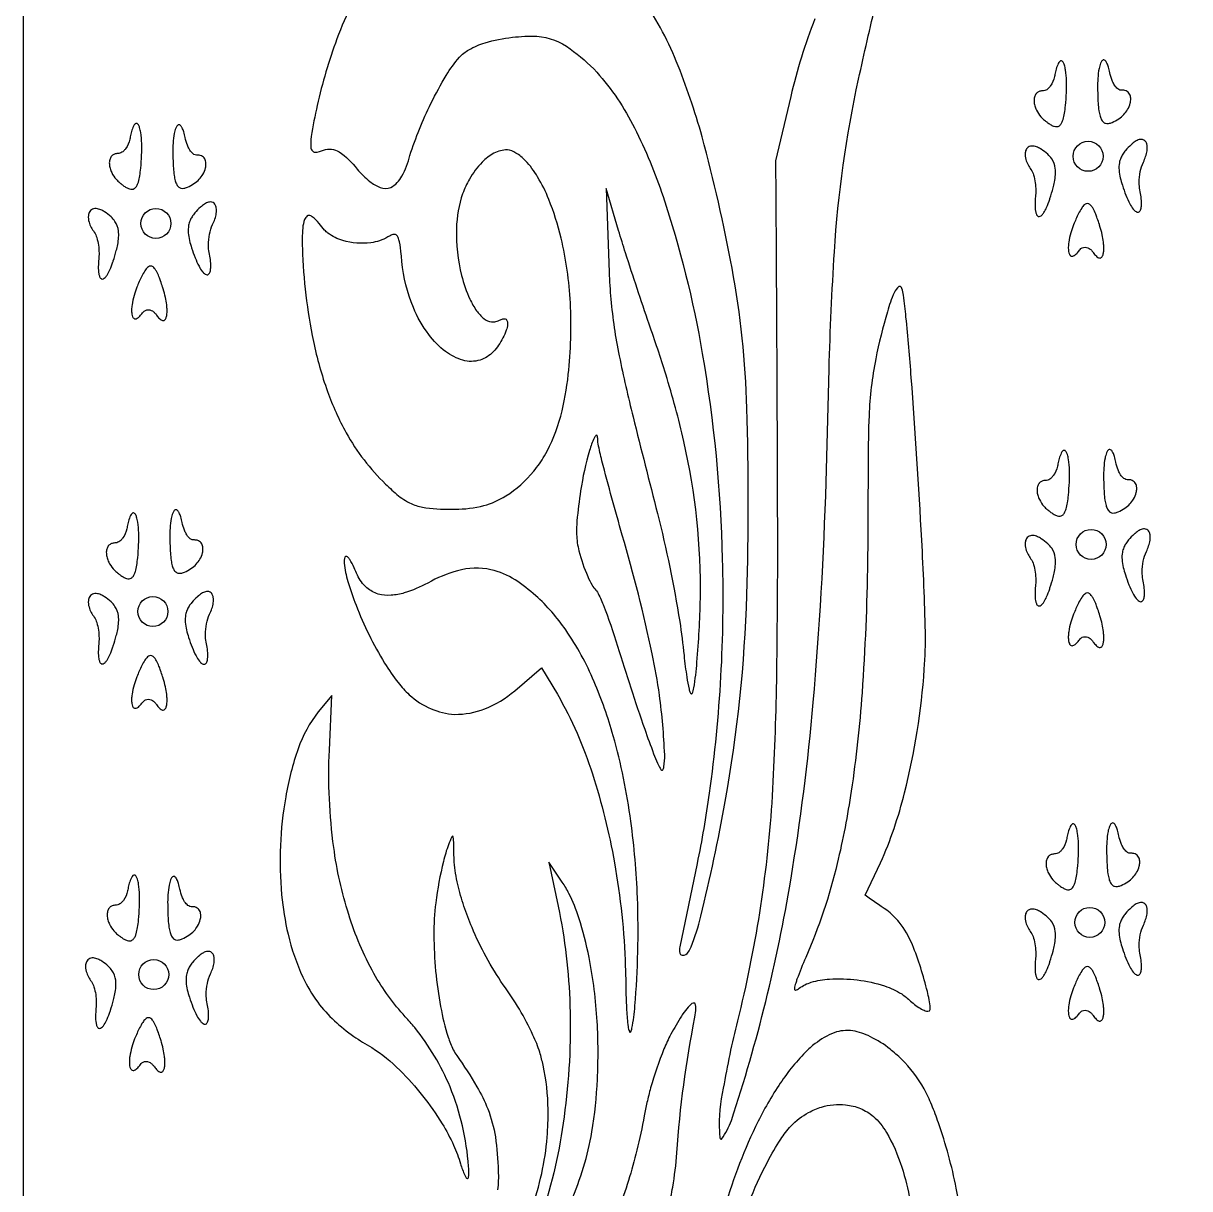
# Model space of a CAD drawing. Header units: millimetres. Extents: x 0 to 1000, y 0 to 2000.
# Drawn here: x 0 to 490, y 293 to 782.6 of the extents above; entities that cross this region are included whole.
import ezdxf

# ---------------------------------------------------------------- set-up
doc = ezdxf.new("R2010")
doc.units = ezdxf.units.MM
doc.layers.add('Layer_1', color=70, linetype='Continuous')

msp = doc.modelspace()

# ---------------------------------------------------------------- linework, layer by layer
at = {"layer": 'Layer_1'}
msp.add_lwpolyline([(500, 0), (1000, 0), (1000, 2000), (500, 2000), (0, 2000), (0, 0)], close=True, dxfattribs=at)
for points in [[(147.15, 805, 0.067124), (131.71, 776.01, 0.035468), (123.5, 748.07, 0.021349), (120.96, 735.05, 0.043509), (120.81, 730.18, 0.198334), (121.97, 728.57, 0.106828), (122.54, 728.42, 0.106189), (126.08, 729.35, -0.205244), (132.65, 728.61, -0.076495), (140.24, 721.37, 0.04204), (145.57, 716.14, 0.075696), (149.92, 713.6, 0.178716), (154.38, 713.62, 0.146571), (159.08, 718.37, 0.059327), (162.4, 727.02, -0.035665), (171.25, 748.97, -0.017762), (177.67, 760.71, -0.043776), (183.21, 768.34, -0.084765), (187.18, 771.47, -0.065119), (193.98, 774.39, -0.050354), (205.5, 776.72, -0.039545), (215.78, 777.15, -0.141559), (229.68, 771.88, -0.052837), (240.91, 762.06, -0.063916), (256.77, 738.68, -0.038704), (268.74, 709.76, -0.038671), (285.23, 643.88, -0.037001), (293.63, 557.45, -0.041464), (288.16, 459.12, -0.015447), (283.06, 429.55), (275.82, 394.61, 0.107583), (275.78, 391.97, 0.354083), (276.79, 391.11, 0.311946), (279.42, 392.45, 0.064732), (280.56, 394.52, 0.033849), (284.63, 407.41, 0.014211), (294.91, 455.66, 0.036844), (303.96, 542.53, 0.015374), (304, 620.82, 0.038859), (297.74, 679.66, 0.020663), (285.16, 734.95, 0.028676), (274.33, 766.66, 0.051763), (259.58, 793.99, 0.103202)], [(332.57, 784.45, 0.035765), (322.41, 751.85), (316.03, 724.84, -0.000977), (316.81, 562.32, -0.003567), (316.3, 503.02, -0.010353), (314.42, 455.01, -0.044465), (300.01, 363.48, 0.018598), (294.06, 335.2, 0.066623), (292.44, 316.97, -0.013693), (292.6, 314.34, 0.208179), (293.05, 313.73, 0.289519), (293.35, 313.81, 0.066239), (297.48, 321.68, 0.039223), (322.39, 422.64, 0.020182), (331.83, 497.26, 0.014443), (337.26, 589.84), (338.52, 637.22, -0.008292), (340.73, 686.55, -0.037877), (350.9, 759.09, -0.005149), (358.3, 791.39, 0.005101)], [(213.38, 284.41, 0.068684), (220.08, 314.62, 0.025131), (220.44, 326.23, 0.052997), (218.37, 344.83, 0.017182), (216.98, 350.27, 0.035725), (214.12, 357.47, 0.048245), (201.64, 378.66, -0.05162), (188.51, 402.71, -0.020183), (185.1, 411.68, -0.017268), (182.51, 420.79, -0.039315), (181.02, 430.21, -0.011299), (180.84, 437.8, 0.033586), (180.64, 440.64, 0.087688), (180.47, 441.04, 0.13015), (180.4, 441.07, 0.248596), (180.03, 440.79, 0.035423), (178.62, 437.49, 0.031235), (176.47, 430.43, 0.025922), (173.24, 413.1, 0.032158), (172.5, 399.5, 0.045837), (175.32, 369.45, 0.034271), (178.48, 356.67, 0.036781), (180.62, 351.37, 0.032689), (182.09, 348.86, -0.022934), (190.56, 335.83, -0.039517), (195.12, 326.49, -0.051176), (198.31, 314.69, -0.030191), (199.5, 300.46, -0.044972), (199.23, 292.45, -0.056054)], [(271.1, 285.58, 0.019872), (272.81, 293.6, 0.027566), (274.51, 307.98, -0.030308), (282.14, 364.99, 0.045574), (282.59, 368.86, 0.068085), (282.44, 370.22, 0.148421), (282.06, 370.85, 0.228164), (281.41, 370.95, 0.100959), (280.44, 370.41, 0.04873), (279.25, 369.23, 0.030438), (277.13, 366.42, 0.00607), (276.53, 365.52, 0.017375), (272.03, 357.83, 0.026131), (269.14, 351.68, 0.029341), (263.53, 335.3, 0.01111), (261.99, 329.15, 0.008323), (260.87, 323.52, -0.014137), (257.72, 309.13, -0.029716), (250, 283.83, -0.023872)], [(393.83, 281.95, 0.02015), (391.95, 293.16, 0.035026), (384.43, 320.67, 0.013467), (381.64, 328.13, 0.025815), (378.41, 334.94, 0.071837), (368.91, 347.37, 0.021016), (364.13, 351.6, 0.05389), (355.86, 356.83, 0.085736), (348.44, 359.28, 0.117889), (340.63, 358.51, 0.065333), (332.65, 353.91, 0.040131), (328.57, 350.31, 0.051158), (317.36, 336.32, 0.031951), (307.57, 319.05, 0.042082), (294.06, 282.85, 0.022307)], [(298.64, 269.36, -0.047842), (312.57, 304.17, -0.029206), (318.2, 313.71, -0.041664), (322.49, 319.28, -0.080273), (329.91, 324.98, -0.050552), (335.28, 327.26, -0.10172), (345.42, 328.22, -0.068594), (351.71, 326.64, -0.075006), (357.12, 323.36, -0.076965), (362.57, 316.63, -0.055066), (369.05, 302.05, -0.034686), (372.55, 287.97, -0.040378)]]:
    msp.add_lwpolyline(points, format="xyb", dxfattribs=at)
for points in [[(429.23, 741.7, 0.042238), (429.43, 741.53, 0.006861), (430.44, 740.76, 0.031859), (431.77, 739.9, 0.059579), (433.08, 739.31, 0.103765), (434.28, 739.17, 0.10879), (435.06, 739.42, 0.056634), (435.53, 739.76, 0.085792), (436.35, 740.94, 0.04246), (436.83, 742.18, 0.03427), (437.42, 744.8, 0.017922), (437.82, 748.01, 0.012139), (438.2, 753.47, 0.020155), (438.25, 758.39, 0.033254), (437.84, 762.98, 0.036316), (437.36, 765.07, 0.057031), (436.83, 766.25, 0.099605), (436.38, 766.71, 0.242127), (435.78, 766.79, 0.078306), (435.47, 766.58, 0.103568), (434.81, 765.69, 0.051956), (433.94, 763.37, 0.017994), (433.41, 761.14, 0.003662), (433.22, 760.18, -0.109523), (431.46, 756.19, -0.050835), (430.56, 755.18, -0.038069), (429.93, 754.7, -0.144603), (428.16, 754.19, 0.076481), (426.77, 753.92, 0.095384), (425.7, 753.2, 0.05498), (425.46, 752.93, 0.097739), (424.81, 751.56, 0.078518), (424.64, 749.82, 0.058011), (424.94, 747.99, 0.049878), (425.63, 746.15, 0.067216), (427.51, 743.34, 0.047121), (429.03, 741.86, 0.038354)], [(451.33, 754.95, 0.003253), (451.38, 752.23, 0.008435), (451.53, 749.03, 0.019316), (451.86, 745.88, 0.031207), (452.34, 743.61, 0.05063), (452.97, 742.04, 0.053508), (453.46, 741.34, 0.075922), (454.13, 740.79, 0.064269), (454.61, 740.59, 0.115785), (455.9, 740.52, 0.064739), (457.44, 740.98, 0.042017), (460.18, 742.47, 0.058412), (462.4, 744.34, 0.051084), (463.92, 746.37, 0.076814), (465.04, 749.05, 0.067461), (465.24, 750.83, 0.028547), (465.18, 751.56, 0.062626), (464.94, 752.43, 0.154826), (463.77, 753.91, 0.100811), (462.78, 754.36, 0.072514), (461.23, 754.49, -0.13496), (460.17, 754.78, -0.075147), (459.46, 755.35, -0.064024), (458.17, 757.05, -0.037081), (457.42, 758.61, -0.048426), (456.48, 761.84, 0.023121), (455.88, 764.19, 0.047414), (455.24, 765.85, 0.021174), (454.96, 766.37, 0.037552), (454.73, 766.71, 0.08105), (454.28, 767.11, 0.234329), (453.59, 767.18, 0.124177), (453.13, 766.82, 0.076339), (452.55, 765.78, 0.045949), (451.93, 763.58, 0.031898), (451.43, 759.46, 0.01947), (451.32, 755.41, 0.000845)], [(40.73, 715.41, 0.042238), (40.93, 715.25, 0.006861), (41.94, 714.47, 0.031859), (43.27, 713.61, 0.059579), (44.59, 713.03, 0.103765), (45.79, 712.89, 0.10879), (46.56, 713.13, 0.056634), (47.04, 713.47, 0.085792), (47.85, 714.65, 0.04246), (48.33, 715.9, 0.03427), (48.92, 718.52, 0.017922), (49.33, 721.73, 0.012139), (49.7, 727.18, 0.020155), (49.75, 732.1, 0.033254), (49.35, 736.69, 0.036316), (48.86, 738.78, 0.057031), (48.33, 739.96, 0.099605), (47.88, 740.43, 0.242127), (47.28, 740.5, 0.078306), (46.97, 740.29, 0.103568), (46.31, 739.4, 0.051956), (45.44, 737.08, 0.017994), (44.92, 734.85, 0.003662), (44.73, 733.89, -0.109523), (42.97, 729.9, -0.050835), (42.06, 728.9, -0.038069), (41.43, 728.41, -0.144603), (39.67, 727.9, 0.076481), (38.28, 727.64, 0.095384), (37.2, 726.92, 0.05498), (36.96, 726.64, 0.097739), (36.31, 725.28, 0.078518), (36.14, 723.53, 0.058011), (36.44, 721.71, 0.049878), (37.13, 719.87, 0.067216), (39.01, 717.05, 0.047121), (40.53, 715.58, 0.038354)], [(62.83, 727.71, 0.003253), (62.88, 724.99, 0.008435), (63.04, 721.79, 0.019316), (63.37, 718.64, 0.031207), (63.84, 716.37, 0.05063), (64.47, 714.8, 0.053508), (64.96, 714.1, 0.075922), (65.63, 713.55, 0.064269), (66.11, 713.35, 0.115785), (67.4, 713.28, 0.064739), (68.94, 713.74, 0.042017), (71.68, 715.23, 0.058412), (73.9, 717.1, 0.051084), (75.42, 719.13, 0.076814), (76.54, 721.81, 0.067461), (76.74, 723.59, 0.028547), (76.69, 724.32, 0.062626), (76.44, 725.19, 0.154826), (75.28, 726.67, 0.100811), (74.28, 727.12, 0.072514), (72.74, 727.25, -0.13496), (71.67, 727.54, -0.075147), (70.96, 728.11, -0.064024), (69.68, 729.81, -0.037081), (68.93, 731.37, -0.048426), (67.98, 734.6, 0.023121), (67.38, 736.95, 0.047414), (66.74, 738.61, 0.021174), (66.47, 739.13, 0.037552), (66.23, 739.47, 0.08105), (65.78, 739.87, 0.234329), (65.09, 739.94, 0.124177), (64.64, 739.58, 0.076339), (64.05, 738.54, 0.045949), (63.43, 736.34, 0.031898), (62.93, 732.22, 0.01947), (62.83, 728.17, 0.000845)], [(431.32, 709.05, 0.014943), (432.61, 713.42, 0.014021), (433.17, 715.9, 0.029729), (433.59, 718.97, 0.046587), (433.53, 721.65, 0.120005), (432.04, 725.66, 0.056393), (430.38, 727.56, 0.041882), (427.64, 729.67, 0.050278), (426.08, 730.53, 0.024175), (425.18, 730.86, 0.12611), (423.08, 730.94, 0.083956), (422.16, 730.53, 0.088266), (421.47, 729.81, 0.107088), (420.88, 728.14, 0.098044), (421.15, 725.39, 0.057263), (422.08, 723.11, 0.03503), (423.32, 721.15, -0.074013), (424.39, 718.88, -0.069886), (425.35, 712.32, -0.025838), (425.23, 709.8, 0.020619), (425.03, 706.64, 0.045193), (425.24, 703.64, 0.053308), (425.61, 702.42, 0.040728), (425.84, 701.97, 0.084113), (426.19, 701.61, 0.055747), (426.39, 701.49, 0.188251), (427.18, 701.53, 0.078057), (427.9, 702.05, 0.060364), (428.71, 703.06, 0.039837), (429.91, 705.26, 0.028039), (431.2, 708.67, 0.000156)], [(465.62, 731.78, 0.038793), (465.42, 731.6, 0.04078), (463.05, 729.2, 0.032761), (461.88, 727.6, 0.038108), (461.05, 725.97, 0.047017), (460.47, 724.01, 0.063371), (460.33, 720.89, 0.04056), (460.84, 717.63, 0.021983), (461.71, 714.54, 0.015639), (463.21, 710.36, 0.032929), (464.84, 706.78, 0.052371), (466.31, 704.53, 0.021125), (466.78, 704.01, 0.056068), (467.46, 703.48, 0.156078), (468.25, 703.22, 0.103074), (468.48, 703.25, 0.164159), (469.1, 703.7, 0.060745), (469.34, 704.11, 0.057886), (469.59, 704.9, 0.049936), (469.77, 706.55, 0.039473), (469.59, 709.63, 0.018341), (469.08, 712.56, -0.049266), (468.79, 715.67, -0.049633), (469.25, 720.28, -0.06804), (470.55, 724.31, 0.02813), (471.51, 726.64, 0.041221), (472.09, 729.04, 0.07491), (472.09, 731.37, 0.080987), (471.68, 732.61, 0.072835), (471.19, 733.25, 0.118953), (470.25, 733.76, 0.098647), (469.28, 733.8, 0.094901), (467.58, 733.21, 0.056161), (465.82, 731.96, 0.035978)], [(153.13, 692.84, -0.09955), (145.97, 690.41, -0.110065), (134.25, 691.34, -0.090002), (127.96, 694.48, -0.027142), (126.57, 695.65, -0.030571), (124.25, 698.52, 0.069895), (121.38, 701.32, 0.175794), (119.97, 701.84, 0.209972), (119.26, 701.65, 0.128955), (118.16, 700.22, 0.064157), (117.39, 696.55, 0.031616), (117.24, 688.05, 0.042549), (121.86, 648.97, 0.033825), (127.78, 627.93, 0.039004), (135.64, 610.55, 0.073783), (152.2, 588.98, 0.021633), (157.64, 584.1, 0.068418), (163.81, 580.43, 0.065125), (169.1, 579.03, 0.036925), (181.36, 578.45, 0.061124), (193.52, 579.95, 0.066275), (202.68, 584.02, 0.080445), (214.42, 594.38, 0.035197), (218.98, 600.91, 0.060472), (225.78, 617.56, 0.038669), (228.94, 635.02, 0.038449), (229.85, 665.15, 0.046114), (225.92, 692.38, 0.034611), (220.76, 708.63, 0.039151), (216.08, 718.03, 0.060839), (210.9, 724.95, 0.061149), (206.96, 728.1, 0.128159), (203.34, 729.43, 0.110537), (197.7, 727.99, 0.080634), (192.82, 724.26, 0.068657), (187.42, 717.1, 0.039039), (184.57, 711.01, 0.073899), (181.96, 696.39, 0.069173), (184.12, 676.59, 0.043256), (187.6, 666.71, 0.042878), (190.41, 661.83, 0.059905), (193.5, 658.55, 0.14417), (196.73, 657.16, 0.090444), (198.56, 657.29, 0.072607), (200.45, 658.04, -0.090488), (201.89, 658.45, -0.141325), (202.84, 658.23, -0.209976), (203.44, 656.04, -0.066166), (202.91, 653.69, -0.043077), (201.47, 650.42, -0.075921), (197.45, 644.59, -0.123577), (191.88, 641.1, -0.144114), (184.63, 641.02, -0.087225), (177.43, 644.69, -0.073401), (170.31, 651.88, -0.061876), (163.85, 663.21, -0.071804), (159.04, 682.48, -0.00385), (158.76, 685.64, 0.02107), (158.05, 690.76, 0.038159), (157.53, 692.57, 0.12356), (156.61, 693.73, 0.16047), (156.01, 693.87, 0.117448), (154.49, 693.54, 0.01027)], [(246.83, 666.67, 0.028646), (250.35, 642.87, 0.010457), (256.17, 617.24, 0.001984), (266.44, 576.61, -0.021841), (275.76, 531.26, -0.014608), (277.57, 516.98, 0.00837), (278.72, 507.84, 0.015651), (279.68, 502.78, 0.045668), (280.18, 501.41, 0.043181), (280.42, 501.03, 0.450148), (280.97, 501.06, 0.081356), (281.72, 503.37, 0.020166), (283.01, 514.16, 0.016583), (284.43, 540.95, 0.060276), (277.49, 606.91, 0.019775), (269.9, 635.12, 0.009702), (262.91, 656.24, -0.005518), (253, 686.15, -0.003469), (250.09, 695.53), (244.85, 713.12), (246.08, 678.08, 0.012633)], [(74.6, 705.49, 0.038793), (74.4, 705.32, 0.04078), (72.03, 702.91, 0.032761), (70.87, 701.32, 0.038108), (70.03, 699.68, 0.047017), (69.45, 697.72, 0.063371), (69.31, 694.61, 0.04056), (69.82, 691.35, 0.021983), (70.7, 688.25, 0.015639), (72.2, 684.08, 0.032929), (73.82, 680.5, 0.052371), (75.3, 678.24, 0.021125), (75.76, 677.72, 0.056068), (76.44, 677.19, 0.156078), (77.24, 676.93, 0.103074), (77.46, 676.96, 0.164159), (78.08, 677.41, 0.060745), (78.32, 677.83, 0.057886), (78.57, 678.62, 0.049936), (78.75, 680.26, 0.039473), (78.57, 683.35, 0.018341), (78.07, 686.27, -0.049266), (77.78, 689.38, -0.049633), (78.24, 693.99, -0.06804), (79.54, 698.02, 0.02813), (80.5, 700.35, 0.041221), (81.07, 702.75, 0.07491), (81.07, 705.09, 0.080987), (80.66, 706.32, 0.072835), (80.17, 706.96, 0.118953), (79.24, 707.47, 0.098647), (78.27, 707.51, 0.094901), (76.56, 706.92, 0.056161), (74.8, 705.67, 0.035978)], [(452.18, 697.67, 0.018198), (452.06, 698.05, 0.009426), (451.2, 700.62, 0.006986), (450.51, 702.44, 0.028038), (449.44, 704.73, 0.040802), (448.67, 705.9, 0.06597), (448.06, 706.52, 0.060097), (447.58, 706.8, 0.187513), (446.55, 706.81, 0.089629), (445.76, 706.31, 0.064209), (444.63, 704.94, 0.03148), (443.33, 702.66, 0.022134), (441.23, 697.97, 0.022417), (440.07, 694.58, 0.032786), (439.21, 690.63, 0.027092), (439.02, 688.54, 0.042974), (439.13, 686.72, 0.058106), (439.45, 685.6, 0.073107), (439.74, 685.13, 0.115381), (440.24, 684.79, 0.167601), (440.91, 684.77, 0.076347), (441.86, 685.27, 0.041617), (442.53, 685.88, 0.032451), (443.65, 687.23, -0.062906), (444.3, 687.93, -0.056526), (444.83, 688.26, -0.214059), (447.28, 688.27, -0.066513), (448.19, 687.72, -0.059512), (449.15, 686.76, -0.020836), (449.52, 686.26, 0.043382), (450.68, 684.85, 0.06787), (451.41, 684.26, 0.065483), (452.01, 684, 0.148657), (452.64, 684.06, 0.086911), (453.05, 684.34, 0.100363), (453.61, 685.39, 0.047874), (453.88, 686.87, 0.031549), (453.92, 688.92, 0.016758), (453.78, 690.64, 0.025933), (453.25, 693.74, 0.024379), (452.3, 697.29, 0.016674)], [(37.78, 682.76, 0.014943), (39.07, 687.13, 0.014021), (39.64, 689.61, 0.029729), (40.05, 692.68, 0.046587), (39.99, 695.36, 0.120005), (38.5, 699.37, 0.056393), (36.84, 701.27, 0.041882), (34.1, 703.39, 0.050278), (32.54, 704.25, 0.024175), (31.64, 704.57, 0.12611), (29.54, 704.66, 0.083956), (28.62, 704.24, 0.088266), (27.93, 703.52, 0.107088), (27.34, 701.86, 0.098044), (27.61, 699.1, 0.057263), (28.54, 696.83, 0.03503), (29.79, 694.87, -0.074013), (30.85, 692.59, -0.069886), (31.81, 686.03, -0.025838), (31.69, 683.52, 0.020619), (31.5, 680.35, 0.045193), (31.7, 677.35, 0.053308), (32.07, 676.13, 0.040728), (32.3, 675.69, 0.084113), (32.65, 675.32, 0.055747), (32.85, 675.21, 0.188251), (33.64, 675.24, 0.078057), (34.36, 675.77, 0.060364), (35.17, 676.77, 0.039837), (36.37, 678.98, 0.028039), (37.66, 682.39, 0.000156)], [(58.64, 671.38, 0.018198), (58.52, 671.76, 0.009426), (57.66, 674.33, 0.006986), (56.97, 676.15, 0.028038), (55.9, 678.44, 0.040802), (55.13, 679.61, 0.06597), (54.52, 680.23, 0.060097), (54.04, 680.51, 0.187513), (53.01, 680.52, 0.089629), (52.22, 680.02, 0.064209), (51.09, 678.66, 0.03148), (49.79, 676.38, 0.022134), (47.69, 671.68, 0.022417), (46.53, 668.29, 0.032786), (45.67, 664.34, 0.027092), (45.49, 662.26, 0.042974), (45.59, 660.43, 0.058106), (45.91, 659.31, 0.073107), (46.2, 658.84, 0.115381), (46.7, 658.5, 0.167601), (47.37, 658.49, 0.076347), (48.32, 658.98, 0.041617), (48.99, 659.6, 0.032451), (50.11, 660.95, -0.062906), (50.77, 661.64, -0.056526), (51.29, 661.98, -0.214059), (53.74, 661.99, -0.066513), (54.65, 661.43, -0.059512), (55.61, 660.47, -0.020836), (55.98, 659.97, 0.043382), (57.14, 658.56, 0.06787), (57.87, 657.97, 0.065483), (58.47, 657.72, 0.148657), (59.11, 657.78, 0.086911), (59.51, 658.05, 0.100363), (60.07, 659.11, 0.047874), (60.34, 660.59, 0.031549), (60.38, 662.63, 0.016758), (60.24, 664.36, 0.025933), (59.71, 667.45, 0.024379), (58.76, 671, 0.016674)], [(324.48, 379.33, 0.068809), (323.97, 377.05, 0.240635), (324.26, 376.44), (324.39, 376.4, 0.117364), (325.99, 377.15, -0.099608), (331.04, 379.69, -0.063277), (338.63, 381.05, -0.091728), (361.82, 378.16, -0.055352), (369.01, 374.8, -0.045569), (372.7, 371.81, 0.05124), (377.39, 368.38, 0.052844), (379.46, 367.57, 0.175497), (380.63, 367.72, 0.176599), (381.01, 368.96, 0.042647), (379.79, 375.75, 0.034858), (373.5, 395.49, 0.068148), (367.95, 404.96, 0.062587), (362.73, 409.92, 0.005322), (353.6, 416.24), (360.12, 429.87, 0.044295), (370.2, 459.29, 0.044704), (378.5, 511.27, 0.024173), (378.97, 526.88, 0.008164), (377.43, 565.5, 0.005863), (373.04, 633.75, 0.00425), (370.82, 659.19, 0.008957), (369.71, 668.33, 0.034438), (369.13, 671.14, 0.161789), (368.49, 671.95, 0.219624), (367.82, 671.98, 0.124066), (365.86, 669.42, 0.038913), (362.99, 661.42, 0.021815), (358.1, 641.63, 0.038634), (355.32, 617.79, 0.009826), (354.87, 598.78, -0.002679), (354.68, 556.77, -0.0143), (352.35, 501.35, -0.019319), (347.82, 460.05, -0.021104), (341.94, 429.56, -0.043906), (328.68, 390.06, 0.010884), (325.03, 380.98, 0.002064)], [(241.52, 605.85, -0.06072), (241.4, 607.21, 0.0538), (241.2, 609.1, 0.112821), (241.01, 609.43, 0.373381), (240.56, 609.43, 0.081372), (239.8, 608.33, 0.038119), (237.91, 603.18, 0.036727), (234.14, 586.17, 0.014517), (232.59, 573.59, 0.026894), (232.43, 567.87, 0.05697), (233.44, 560.92, 0.043347), (237.09, 550.23, 0.034345), (238.94, 546.55, 0.093963), (240.5, 544.5, -0.057979), (241.17, 543.63, -0.032257), (243.62, 538.36, -0.02199), (249.61, 520.91, 0.008479), (261.06, 486.01, 0.006371), (264.8, 475.73, 0.008089), (266.4, 471.79, 0.036579), (267.52, 469.6, 0.142533), (268.23, 468.78, 0.36264), (268.73, 468.92, 0.078949), (269.14, 470.2, 0.042171), (269.44, 475.29, 0.023636), (267.25, 500.31, 0.019419), (264.18, 517.72, 0.019819), (251.64, 567.5, -0.006591), (243.1, 598.83, -0.015811)], [(430.49, 578.05, 0.042238), (430.69, 577.89, 0.006861), (431.7, 577.12, 0.031859), (433.03, 576.26, 0.059579), (434.34, 575.67, 0.103765), (435.54, 575.53, 0.10879), (436.32, 575.78, 0.056634), (436.79, 576.12, 0.085792), (437.61, 577.3, 0.04246), (438.09, 578.54, 0.03427), (438.68, 581.16, 0.017922), (439.08, 584.37, 0.012139), (439.46, 589.83, 0.020155), (439.51, 594.74, 0.033254), (439.1, 599.33, 0.036316), (438.62, 601.43, 0.057031), (438.09, 602.6, 0.099605), (437.64, 603.07, 0.242127), (437.04, 603.14, 0.078306), (436.73, 602.93, 0.103568), (436.07, 602.04, 0.051956), (435.2, 599.73, 0.017994), (434.67, 597.5, 0.003662), (434.48, 596.53, -0.109523), (432.72, 592.54, -0.050835), (431.82, 591.54, -0.038069), (431.19, 591.06, -0.144603), (429.42, 590.54, 0.076481), (428.03, 590.28, 0.095384), (426.96, 589.56, 0.05498), (426.72, 589.29, 0.097739), (426.07, 587.92, 0.078518), (425.9, 586.18, 0.058011), (426.2, 584.35, 0.049878), (426.89, 582.51, 0.067216), (428.77, 579.69, 0.047121), (430.29, 578.22, 0.038354)], [(453.85, 591.31, 0.003253), (453.9, 588.59, 0.008435), (454.06, 585.38, 0.019316), (454.38, 582.24, 0.031207), (454.86, 579.97, 0.05063), (455.49, 578.4, 0.053508), (455.98, 577.7, 0.075922), (456.65, 577.15, 0.064269), (457.13, 576.95, 0.115785), (458.42, 576.88, 0.064739), (459.96, 577.34, 0.042017), (462.7, 578.83, 0.058412), (464.92, 580.7, 0.051084), (466.44, 582.73, 0.076814), (467.56, 585.41, 0.067461), (467.76, 587.19, 0.028547), (467.7, 587.91, 0.062626), (467.46, 588.79, 0.154826), (466.29, 590.27, 0.100811), (465.3, 590.72, 0.072514), (463.75, 590.84, -0.13496), (462.69, 591.14, -0.075147), (461.98, 591.71, -0.064024), (460.69, 593.41, -0.037081), (459.94, 594.97, -0.048426), (459, 598.19, 0.023121), (458.4, 600.55, 0.047414), (457.76, 602.21, 0.021174), (457.49, 602.72, 0.037552), (457.25, 603.07, 0.08105), (456.8, 603.46, 0.234329), (456.11, 603.54, 0.124177), (455.65, 603.18, 0.076339), (455.07, 602.14, 0.045949), (454.45, 599.93, 0.031898), (453.95, 595.81, 0.01947), (453.84, 591.76, 0.000845)], [(61.57, 565.98, 0.003253), (61.62, 563.26, 0.008435), (61.78, 560.05, 0.019316), (62.11, 556.91, 0.031207), (62.58, 554.64, 0.05063), (63.21, 553.07, 0.053508), (63.7, 552.37, 0.075922), (64.37, 551.82, 0.064269), (64.85, 551.62, 0.115785), (66.14, 551.54, 0.064739), (67.68, 552, 0.042017), (70.42, 553.5, 0.058412), (72.64, 555.37, 0.051084), (74.16, 557.4, 0.076814), (75.28, 560.08, 0.067461), (75.48, 561.86, 0.028547), (75.43, 562.58, 0.062626), (75.18, 563.45, 0.154826), (74.02, 564.94, 0.100811), (73.02, 565.38, 0.072514), (71.48, 565.51, -0.13496), (70.41, 565.8, -0.075147), (69.7, 566.37, -0.064024), (68.42, 568.08, -0.037081), (67.67, 569.64, -0.048426), (66.72, 572.86, 0.023121), (66.12, 575.21, 0.047414), (65.48, 576.88, 0.021174), (65.21, 577.39, 0.037552), (64.97, 577.74, 0.08105), (64.52, 578.13, 0.234329), (63.83, 578.2, 0.124177), (63.37, 577.85, 0.076339), (62.79, 576.81, 0.045949), (62.17, 574.6, 0.031898), (61.67, 570.48, 0.01947), (61.57, 566.43, 0.000845)], [(39.47, 551.77, 0.042238), (39.67, 551.6, 0.006861), (40.68, 550.83, 0.031859), (42.01, 549.97, 0.059579), (43.33, 549.38, 0.103765), (44.52, 549.24, 0.10879), (45.3, 549.49, 0.056634), (45.77, 549.83, 0.085792), (46.59, 551.01, 0.04246), (47.07, 552.25, 0.03427), (47.66, 554.87, 0.017922), (48.07, 558.08, 0.012139), (48.44, 563.54, 0.020155), (48.49, 568.46, 0.033254), (48.08, 573.05, 0.036316), (47.6, 575.14, 0.057031), (47.07, 576.32, 0.099605), (46.62, 576.78, 0.242127), (46.02, 576.86, 0.078306), (45.71, 576.65, 0.103568), (45.05, 575.76, 0.051956), (44.18, 573.44, 0.017994), (43.66, 571.21, 0.003662), (43.47, 570.25, -0.109523), (41.71, 566.26, -0.050835), (40.8, 565.25, -0.038069), (40.17, 564.77, -0.144603), (38.41, 564.26, 0.076481), (37.02, 563.99, 0.095384), (35.94, 563.27, 0.05498), (35.7, 563, 0.097739), (35.05, 561.63, 0.078518), (34.88, 559.89, 0.058011), (35.18, 558.07, 0.049878), (35.87, 556.22, 0.067216), (37.75, 553.41, 0.047121), (39.27, 551.93, 0.038354)], [(466.88, 568.14, 0.038793), (466.68, 567.96, 0.04078), (464.31, 565.55, 0.032761), (463.15, 563.96, 0.038108), (462.31, 562.33, 0.047017), (461.73, 560.37, 0.063371), (461.59, 557.25, 0.04056), (462.1, 553.99, 0.021983), (462.98, 550.89, 0.015639), (464.48, 546.72, 0.032929), (466.1, 543.14, 0.052371), (467.57, 540.89, 0.021125), (468.04, 540.37, 0.056068), (468.72, 539.83, 0.156078), (469.51, 539.58, 0.103074), (469.74, 539.61, 0.164159), (470.36, 540.05, 0.060745), (470.6, 540.47, 0.057886), (470.85, 541.26, 0.049936), (471.03, 542.91, 0.039473), (470.85, 545.99, 0.018341), (470.34, 548.92, -0.049266), (470.06, 552.02, -0.049633), (470.51, 556.64, -0.06804), (471.81, 560.66, 0.02813), (472.77, 562.99, 0.041221), (473.35, 565.4, 0.07491), (473.35, 567.73, 0.080987), (472.94, 568.96, 0.072835), (472.45, 569.61, 0.118953), (471.51, 570.12, 0.098647), (470.55, 570.15, 0.094901), (468.84, 569.57, 0.056161), (467.08, 568.31, 0.035978)], [(431.32, 545.41, 0.014943), (432.61, 549.77, 0.014021), (433.17, 552.25, 0.029729), (433.59, 555.33, 0.046587), (433.53, 558.01, 0.120005), (432.04, 562.02, 0.056393), (430.38, 563.91, 0.041882), (427.64, 566.03, 0.050278), (426.08, 566.89, 0.024175), (425.18, 567.22, 0.12611), (423.08, 567.3, 0.083956), (422.16, 566.89, 0.088266), (421.47, 566.16, 0.107088), (420.88, 564.5, 0.098044), (421.15, 561.75, 0.057263), (422.08, 559.47, 0.03503), (423.32, 557.51, -0.074013), (424.39, 555.24, -0.069886), (425.35, 548.68, -0.025838), (425.23, 546.16, 0.020619), (425.03, 543, 0.045193), (425.24, 540, 0.053308), (425.61, 538.77, 0.040728), (425.84, 538.33, 0.084113), (426.19, 537.97, 0.055747), (426.39, 537.85, 0.188251), (427.18, 537.89, 0.078057), (427.9, 538.41, 0.060364), (428.71, 539.41, 0.039837), (429.91, 541.62, 0.028039), (431.2, 545.03, 0.000156)], [(253.45, 367.94, 0.020615), (254.08, 361.03, 0.073545), (254.6, 359.1, 0.507878), (255.01, 358.8, 0.201993), (255.16, 358.93, 0.087528), (255.7, 360.35, 0.030924), (256.95, 369.74, 0.030495), (258, 415.21, 0.023576), (255.23, 447.39, 0.03402), (247.86, 483.2, 0.033197), (239.79, 505.98, 0.051287), (227.94, 527.7, 0.056138), (215.29, 542.11, 0.038766), (206.58, 548.78, 0.088126), (196.44, 553.02, 0.126455), (182.42, 552.55, 0.060782), (169.92, 547.43, -0.054262), (160.06, 543.29, -0.051233), (154.52, 542.27, -0.083573), (149.1, 542.8, -0.102695), (144.27, 545.47, -0.09846), (140.34, 550.8, -0.021967), (138.99, 553.84, 0.04301), (137.14, 557.36, 0.06533), (136.19, 558.39, 0.098352), (135.67, 558.63, 0.269804), (135.07, 558.29, 0.119579), (134.78, 555.74, 0.046117), (136.35, 548.14, 0.024341), (139.78, 538.1, 0.044178), (151.74, 513.79, 0.028798), (157.44, 505.6, 0.041174), (162.16, 500.5, 0.084437), (171.29, 494.59, 0.091766), (181.2, 492.26, 0.096346), (193.94, 494.58, 0.080027), (206.42, 502.14), (217.72, 511.75), (224.36, 500.72, -0.052687), (239.09, 467.25, -0.033662), (248.35, 429.89, -0.035992), (252.91, 386.28, -0.005541), (253.14, 376.41, 0.009161)], [(37.78, 521.03, 0.014943), (39.07, 525.39, 0.014021), (39.64, 527.87, 0.029729), (40.05, 530.95, 0.046587), (39.99, 533.63, 0.120005), (38.5, 537.64, 0.056393), (36.84, 539.54, 0.041882), (34.1, 541.65, 0.050278), (32.54, 542.51, 0.024175), (31.64, 542.84, 0.12611), (29.54, 542.92, 0.083956), (28.62, 542.51, 0.088266), (27.93, 541.79, 0.107088), (27.34, 540.12, 0.098044), (27.61, 537.37, 0.057263), (28.54, 535.09, 0.03503), (29.79, 533.13, -0.074013), (30.85, 530.86, -0.069886), (31.81, 524.3, -0.025838), (31.69, 521.78, 0.020619), (31.5, 518.62, 0.045193), (31.7, 515.62, 0.053308), (32.07, 514.39, 0.040728), (32.3, 513.95, 0.084113), (32.65, 513.59, 0.055747), (32.85, 513.47, 0.188251), (33.64, 513.51, 0.078057), (34.36, 514.03, 0.060364), (35.17, 515.03, 0.039837), (36.37, 517.24, 0.028039), (37.66, 520.65, 0.000156)], [(73.34, 541.85, 0.038793), (73.14, 541.67, 0.04078), (70.77, 539.27, 0.032761), (69.61, 537.67, 0.038108), (68.77, 536.04, 0.047017), (68.19, 534.08, 0.063371), (68.05, 530.97, 0.04056), (68.56, 527.7, 0.021983), (69.44, 524.61, 0.015639), (70.94, 520.43, 0.032929), (72.56, 516.85, 0.052371), (74.04, 514.6, 0.021125), (74.5, 514.08, 0.056068), (75.18, 513.55, 0.156078), (75.98, 513.29, 0.103074), (76.2, 513.32, 0.164159), (76.82, 513.77, 0.060745), (77.06, 514.18, 0.057886), (77.31, 514.98, 0.049936), (77.49, 516.62, 0.039473), (77.31, 519.7, 0.018341), (76.81, 522.63, -0.049266), (76.52, 525.74, -0.049633), (76.98, 530.35, -0.06804), (78.28, 534.38, 0.02813), (79.24, 536.71, 0.041221), (79.81, 539.11, 0.07491), (79.81, 541.44, 0.080987), (79.4, 542.68, 0.072835), (78.91, 543.32, 0.118953), (77.97, 543.83, 0.098647), (77.01, 543.87, 0.094901), (75.3, 543.28, 0.056161), (73.54, 542.03, 0.035978)], [(452.18, 534.03, 0.018198), (452.06, 534.4, 0.009426), (451.2, 536.98, 0.006986), (450.51, 538.8, 0.028038), (449.44, 541.09, 0.040802), (448.67, 542.25, 0.06597), (448.06, 542.87, 0.060097), (447.58, 543.16, 0.187513), (446.55, 543.16, 0.089629), (445.76, 542.66, 0.064209), (444.63, 541.3, 0.03148), (443.33, 539.02, 0.022134), (441.23, 534.32, 0.022417), (440.07, 530.93, 0.032786), (439.21, 526.98, 0.027092), (439.02, 524.9, 0.042974), (439.13, 523.08, 0.058106), (439.45, 521.96, 0.073107), (439.74, 521.48, 0.115381), (440.24, 521.15, 0.167601), (440.91, 521.13, 0.076347), (441.86, 521.62, 0.041617), (442.53, 522.24, 0.032451), (443.65, 523.59, -0.062906), (444.3, 524.29, -0.056526), (444.83, 524.62, -0.214059), (447.28, 524.63, -0.066513), (448.19, 524.08, -0.059512), (449.15, 523.12, -0.020836), (449.52, 522.62, 0.043382), (450.68, 521.21, 0.06787), (451.41, 520.62, 0.065483), (452.01, 520.36, 0.148657), (452.64, 520.42, 0.086911), (453.05, 520.69, 0.100363), (453.61, 521.75, 0.047874), (453.88, 523.23, 0.031549), (453.92, 525.27, 0.016758), (453.78, 527, 0.025933), (453.25, 530.1, 0.024379), (452.3, 533.65, 0.016674)], [(58.64, 507.74, 0.018198), (58.52, 508.12, 0.009426), (57.66, 510.69, 0.006986), (56.97, 512.51, 0.028038), (55.9, 514.8, 0.040802), (55.13, 515.97, 0.06597), (54.52, 516.59, 0.060097), (54.04, 516.87, 0.187513), (53.01, 516.88, 0.089629), (52.22, 516.38, 0.064209), (51.09, 515.02, 0.03148), (49.79, 512.73, 0.022134), (47.69, 508.04, 0.022417), (46.53, 504.65, 0.032786), (45.67, 500.7, 0.027092), (45.49, 498.62, 0.042974), (45.59, 496.79, 0.058106), (45.91, 495.67, 0.073107), (46.2, 495.2, 0.115381), (46.7, 494.86, 0.167601), (47.37, 494.84, 0.076347), (48.32, 495.34, 0.041617), (48.99, 495.95, 0.032451), (50.11, 497.3, -0.062906), (50.77, 498, -0.056526), (51.29, 498.33, -0.214059), (53.74, 498.34, -0.066513), (54.65, 497.79, -0.059512), (55.61, 496.83, -0.020836), (55.98, 496.33, 0.043382), (57.14, 494.92, 0.06787), (57.87, 494.33, 0.065483), (58.47, 494.07, 0.148657), (59.11, 494.13, 0.086911), (59.51, 494.41, 0.100363), (60.07, 495.46, 0.047874), (60.34, 496.94, 0.031549), (60.38, 498.99, 0.016758), (60.24, 500.72, 0.025933), (59.71, 503.81, 0.024379), (58.76, 507.36, 0.016674)], [(180.78, 311.19, -0.034781), (183.68, 303.42, 0.025862), (185.44, 298.61, 0.054075), (186.11, 297.54, 0.0413), (186.4, 297.25, 0.393833), (186.83, 297.38, 0.118797), (187.14, 298.72, 0.039249), (187.06, 302.36, 0.077582), (179.29, 335.71, 0.071508), (164.44, 360.63, 0.024827), (160.47, 365.19, -0.056385), (147.3, 383.32, -0.050912), (136.69, 408.2, -0.043096), (130.41, 436.36, -0.044464), (128.56, 477.25), (129.56, 500.16), (123.84, 493.32, 0.073806), (115.4, 477.81, 0.037327), (110.22, 457.62, 0.066097), (108.51, 416.47, 0.033286), (111.21, 399.86, 0.048547), (117.47, 381.78, 0.050021), (123.69, 371.31, 0.08124), (138.84, 356.97, 0.020831), (146.35, 352.26, -0.05955), (158.18, 342.74, -0.059696), (175.93, 320.27, -0.03317)], [(434.27, 421.11, 0.042238), (434.47, 420.95, 0.006861), (435.48, 420.17, 0.031859), (436.81, 419.31, 0.059579), (438.13, 418.73, 0.103765), (439.32, 418.59, 0.10879), (440.1, 418.83, 0.056634), (440.57, 419.17, 0.085792), (441.39, 420.35, 0.04246), (441.87, 421.6, 0.03427), (442.46, 424.22, 0.017922), (442.87, 427.43, 0.012139), (443.24, 432.88, 0.020155), (443.29, 437.8, 0.033254), (442.88, 442.39, 0.036316), (442.4, 444.48, 0.057031), (441.87, 445.66, 0.099605), (441.42, 446.13, 0.242127), (440.82, 446.2, 0.078306), (440.51, 445.99, 0.103568), (439.85, 445.1, 0.051956), (438.98, 442.78, 0.017994), (438.45, 440.55, 0.003662), (438.26, 439.59, -0.109523), (436.5, 435.6, -0.050835), (435.6, 434.6, -0.038069), (434.97, 434.11, -0.144603), (433.21, 433.6, 0.076481), (431.82, 433.34, 0.095384), (430.74, 432.62, 0.05498), (430.5, 432.34, 0.097739), (429.85, 430.98, 0.078518), (429.68, 429.23, 0.058011), (429.98, 427.41, 0.049878), (430.67, 425.57, 0.067216), (432.55, 422.75, 0.047121), (434.07, 421.28, 0.038354)], [(455.11, 434.36, 0.003253), (455.16, 431.64, 0.008435), (455.32, 428.44, 0.019316), (455.64, 425.3, 0.031207), (456.12, 423.03, 0.05063), (456.75, 421.46, 0.053508), (457.24, 420.75, 0.075922), (457.91, 420.21, 0.064269), (458.39, 420.01, 0.115785), (459.68, 419.93, 0.064739), (461.22, 420.39, 0.042017), (463.96, 421.89, 0.058412), (466.18, 423.76, 0.051084), (467.7, 425.78, 0.076814), (468.82, 428.47, 0.067461), (469.02, 430.25, 0.028547), (468.97, 430.97, 0.062626), (468.72, 431.84, 0.154826), (467.55, 433.33, 0.100811), (466.56, 433.77, 0.072514), (465.01, 433.9, -0.13496), (463.95, 434.19, -0.075147), (463.24, 434.76, -0.064024), (461.95, 436.47, -0.037081), (461.2, 438.03, -0.048426), (460.26, 441.25, 0.023121), (459.66, 443.6, 0.047414), (459.02, 445.27, 0.021174), (458.75, 445.78, 0.037552), (458.51, 446.12, 0.08105), (458.06, 446.52, 0.234329), (457.37, 446.59, 0.124177), (456.91, 446.24, 0.076339), (456.33, 445.2, 0.045949), (455.71, 442.99, 0.031898), (455.21, 438.87, 0.01947), (455.1, 434.82, 0.000845)], [(230.05, 287.64, 0.061429), (238.89, 316.79, 0.030221), (241.16, 338.96, 0.027305), (241.08, 363.2, 0.033183), (237.7, 390.13, 0.028893), (233.39, 406.73, 0.036395), (229.23, 416.99, 0.031617), (226.41, 421.82), (220.76, 430.13), (224.71, 411.65, -0.043069), (229.63, 369.81, -0.042636), (227.17, 323.15, -0.048217), (217.71, 281.64), (210.99, 261.44), (218.4, 269.26, 0.03572), (222.72, 274.79, 0.045669)], [(39.81, 399.61, 0.042238), (40.01, 399.44, 0.006861), (41.02, 398.67, 0.031859), (42.35, 397.81, 0.059579), (43.66, 397.23, 0.103765), (44.86, 397.08, 0.10879), (45.64, 397.33, 0.056634), (46.11, 397.67, 0.085792), (46.93, 398.85, 0.04246), (47.41, 400.09, 0.03427), (48, 402.71, 0.017922), (48.4, 405.92, 0.012139), (48.78, 411.38, 0.020155), (48.83, 416.3, 0.033254), (48.42, 420.89, 0.036316), (47.93, 422.98, 0.057031), (47.41, 424.16, 0.099605), (46.96, 424.63, 0.242127), (46.36, 424.7, 0.078306), (46.04, 424.49, 0.103568), (45.39, 423.6, 0.051956), (44.52, 421.28, 0.017994), (43.99, 419.05, 0.003662), (43.8, 418.09, -0.109523), (42.04, 414.1, -0.050835), (41.14, 413.1, -0.038069), (40.5, 412.61, -0.144603), (38.74, 412.1, 0.076481), (37.35, 411.83, 0.095384), (36.28, 411.12, 0.05498), (36.04, 410.84, 0.097739), (35.39, 409.47, 0.078518), (35.21, 407.73, 0.058011), (35.51, 405.91, 0.049878), (36.21, 404.06, 0.067216), (38.09, 401.25, 0.047121), (39.6, 399.77, 0.038354)], [(60.65, 411.91, 0.003253), (60.7, 409.19, 0.008435), (60.85, 405.98, 0.019316), (61.18, 402.84, 0.031207), (61.66, 400.57, 0.05063), (62.29, 399, 0.053508), (62.78, 398.3, 0.075922), (63.44, 397.75, 0.064269), (63.93, 397.55, 0.115785), (65.22, 397.48, 0.064739), (66.76, 397.94, 0.042017), (69.49, 399.43, 0.058412), (71.72, 401.3, 0.051084), (73.24, 403.33, 0.076814), (74.36, 406.01, 0.067461), (74.56, 407.79, 0.028547), (74.5, 408.51, 0.062626), (74.26, 409.39, 0.154826), (73.09, 410.87, 0.100811), (72.09, 411.32, 0.072514), (70.55, 411.44, -0.13496), (69.49, 411.74, -0.075147), (68.77, 412.31, -0.064024), (67.49, 414.01, -0.037081), (66.74, 415.57, -0.048426), (65.8, 418.8, 0.023121), (65.2, 421.15, 0.047414), (64.56, 422.81, 0.021174), (64.28, 423.33, 0.037552), (64.05, 423.67, 0.08105), (63.6, 424.07, 0.234329), (62.91, 424.14, 0.124177), (62.45, 423.78, 0.076339), (61.87, 422.74, 0.045949), (61.25, 420.54, 0.031898), (60.74, 416.42, 0.01947), (60.64, 412.36, 0.000845)], [(465.62, 411.19, 0.038793), (465.42, 411.02, 0.04078), (463.05, 408.61, 0.032761), (461.88, 407.02, 0.038108), (461.05, 405.38, 0.047017), (460.47, 403.42, 0.063371), (460.33, 400.31, 0.04056), (460.84, 397.05, 0.021983), (461.71, 393.95, 0.015639), (463.21, 389.78, 0.032929), (464.84, 386.2, 0.052371), (466.31, 383.94, 0.021125), (466.78, 383.42, 0.056068), (467.46, 382.89, 0.156078), (468.25, 382.63, 0.103074), (468.48, 382.66, 0.164159), (469.1, 383.11, 0.060745), (469.34, 383.53, 0.057886), (469.59, 384.32, 0.049936), (469.77, 385.96, 0.039473), (469.59, 389.05, 0.018341), (469.08, 391.97, -0.049266), (468.79, 395.08, -0.049633), (469.25, 399.69, -0.06804), (470.55, 403.72, 0.02813), (471.51, 406.05, 0.041221), (472.09, 408.45, 0.07491), (472.09, 410.79, 0.080987), (471.68, 412.02, 0.072835), (471.19, 412.66, 0.118953), (470.25, 413.17, 0.098647), (469.28, 413.21, 0.094901), (467.58, 412.62, 0.056161), (465.82, 411.37, 0.035978)], [(431.32, 388.46, 0.014943), (432.61, 392.83, 0.014021), (433.17, 395.31, 0.029729), (433.59, 398.38, 0.046587), (433.53, 401.06, 0.120005), (432.04, 405.07, 0.056393), (430.38, 406.97, 0.041882), (427.64, 409.09, 0.050278), (426.08, 409.95, 0.024175), (425.18, 410.27, 0.12611), (423.08, 410.36, 0.083956), (422.16, 409.94, 0.088266), (421.47, 409.22, 0.107088), (420.88, 407.56, 0.098044), (421.15, 404.8, 0.057263), (422.08, 402.53, 0.03503), (423.32, 400.57, -0.074013), (424.39, 398.29, -0.069886), (425.35, 391.73, -0.025838), (425.23, 389.22, 0.020619), (425.03, 386.05, 0.045193), (425.24, 383.05, 0.053308), (425.61, 381.83, 0.040728), (425.84, 381.39, 0.084113), (426.19, 381.02, 0.055747), (426.39, 380.91, 0.188251), (427.18, 380.94, 0.078057), (427.9, 381.47, 0.060364), (428.71, 382.47, 0.039837), (429.91, 384.68, 0.028039), (431.2, 388.09, 0.000156)], [(73.68, 390.64, 0.038793), (73.48, 390.47, 0.04078), (71.11, 388.06, 0.032761), (69.94, 386.47, 0.038108), (69.1, 384.84, 0.047017), (68.53, 382.87, 0.063371), (68.38, 379.76, 0.04056), (68.9, 376.5, 0.021983), (69.77, 373.4, 0.015639), (71.27, 369.23, 0.032929), (72.9, 365.65, 0.052371), (74.37, 363.39, 0.021125), (74.84, 362.87, 0.056068), (75.51, 362.34, 0.156078), (76.31, 362.08, 0.103074), (76.54, 362.12, 0.164159), (77.16, 362.56, 0.060745), (77.4, 362.98, 0.057886), (77.65, 363.77, 0.049936), (77.83, 365.42, 0.039473), (77.64, 368.5, 0.018341), (77.14, 371.43, -0.049266), (76.85, 374.53, -0.049633), (77.31, 379.14, -0.06804), (78.61, 383.17, 0.02813), (79.57, 385.5, 0.041221), (80.15, 387.9, 0.07491), (80.15, 390.24, 0.080987), (79.74, 391.47, 0.072835), (79.25, 392.11, 0.118953), (78.31, 392.62, 0.098647), (77.34, 392.66, 0.094901), (75.64, 392.08, 0.056161), (73.88, 390.82, 0.035978)], [(36.62, 367.93, 0.014943), (37.9, 372.29, 0.014021), (38.47, 374.77, 0.029729), (38.89, 377.85, 0.046587), (38.83, 380.52, 0.120005), (37.33, 384.53, 0.056393), (35.68, 386.43, 0.041882), (32.94, 388.55, 0.050278), (31.38, 389.41, 0.024175), (30.47, 389.74, 0.12611), (28.37, 389.82, 0.083956), (27.46, 389.4, 0.088266), (26.77, 388.68, 0.107088), (26.18, 387.02, 0.098044), (26.45, 384.27, 0.057263), (27.37, 381.99, 0.03503), (28.62, 380.03, -0.074013), (29.69, 377.75, -0.069886), (30.64, 371.2, -0.025838), (30.53, 368.68, 0.020619), (30.33, 365.52, 0.045193), (30.54, 362.52, 0.053308), (30.9, 361.29, 0.040728), (31.14, 360.85, 0.084113), (31.49, 360.48, 0.055747), (31.69, 360.37, 0.188251), (32.48, 360.4, 0.078057), (33.2, 360.93, 0.060364), (34.01, 361.93, 0.039837), (35.2, 364.14, 0.028039), (36.5, 367.55, 0.000156)], [(452.18, 377.08, 0.018198), (452.06, 377.46, 0.009426), (451.2, 380.03, 0.006986), (450.51, 381.86, 0.028038), (449.44, 384.14, 0.040802), (448.67, 385.31, 0.06597), (448.06, 385.93, 0.060097), (447.58, 386.21, 0.187513), (446.55, 386.22, 0.089629), (445.76, 385.72, 0.064209), (444.63, 384.36, 0.03148), (443.33, 382.08, 0.022134), (441.23, 377.38, 0.022417), (440.07, 373.99, 0.032786), (439.21, 370.04, 0.027092), (439.02, 367.96, 0.042974), (439.13, 366.13, 0.058106), (439.45, 365.01, 0.073107), (439.74, 364.54, 0.115381), (440.24, 364.2, 0.167601), (440.91, 364.19, 0.076347), (441.86, 364.68, 0.041617), (442.53, 365.3, 0.032451), (443.65, 366.65, -0.062906), (444.3, 367.34, -0.056526), (444.83, 367.68, -0.214059), (447.28, 367.69, -0.066513), (448.19, 367.13, -0.059512), (449.15, 366.17, -0.020836), (449.52, 365.67, 0.043382), (450.68, 364.26, 0.06787), (451.41, 363.67, 0.065483), (452.01, 363.42, 0.148657), (452.64, 363.48, 0.086911), (453.05, 363.75, 0.100363), (453.61, 364.81, 0.047874), (453.88, 366.29, 0.031549), (453.92, 368.33, 0.016758), (453.78, 370.06, 0.025933), (453.25, 373.15, 0.024379), (452.3, 376.7, 0.016674)], [(57.72, 355.58, 0.018198), (57.6, 355.96, 0.009426), (56.74, 358.53, 0.006986), (56.04, 360.35, 0.028038), (54.98, 362.64, 0.040802), (54.21, 363.81, 0.06597), (53.6, 364.43, 0.060097), (53.12, 364.71, 0.187513), (52.08, 364.72, 0.089629), (51.3, 364.22, 0.064209), (50.17, 362.86, 0.03148), (48.87, 360.57, 0.022134), (46.77, 355.88, 0.022417), (45.61, 352.49, 0.032786), (44.74, 348.54, 0.027092), (44.56, 346.46, 0.042974), (44.66, 344.63, 0.058106), (44.98, 343.51, 0.073107), (45.28, 343.04, 0.115381), (45.78, 342.7, 0.167601), (46.45, 342.68, 0.076347), (47.39, 343.18, 0.041617), (48.06, 343.79, 0.032451), (49.19, 345.14, -0.062906), (49.84, 345.84, -0.056526), (50.36, 346.17, -0.214059), (52.81, 346.18, -0.066513), (53.73, 345.63, -0.059512), (54.69, 344.67, -0.020836), (55.06, 344.17, 0.043382), (56.21, 342.76, 0.06787), (56.94, 342.17, 0.065483), (57.55, 341.91, 0.148657), (58.18, 341.97, 0.086911), (58.59, 342.25, 0.100363), (59.15, 343.3, 0.047874), (59.42, 344.78, 0.031549), (59.46, 346.83, 0.016758), (59.31, 348.56, 0.025933), (58.78, 351.65, 0.024379), (57.84, 355.2, 0.016674)]]:
    msp.add_lwpolyline(points, format="xyb", close=True, dxfattribs=at)
for centre in [(447.34, 726.71), (55.71, 698.5), (448.6, 563.66), (54.45, 535.45), (448.05, 404.85), (54.77, 382.92)]:
    msp.add_circle(centre, 6.3, dxfattribs=at)

doc.saveas('drawing.dxf')
